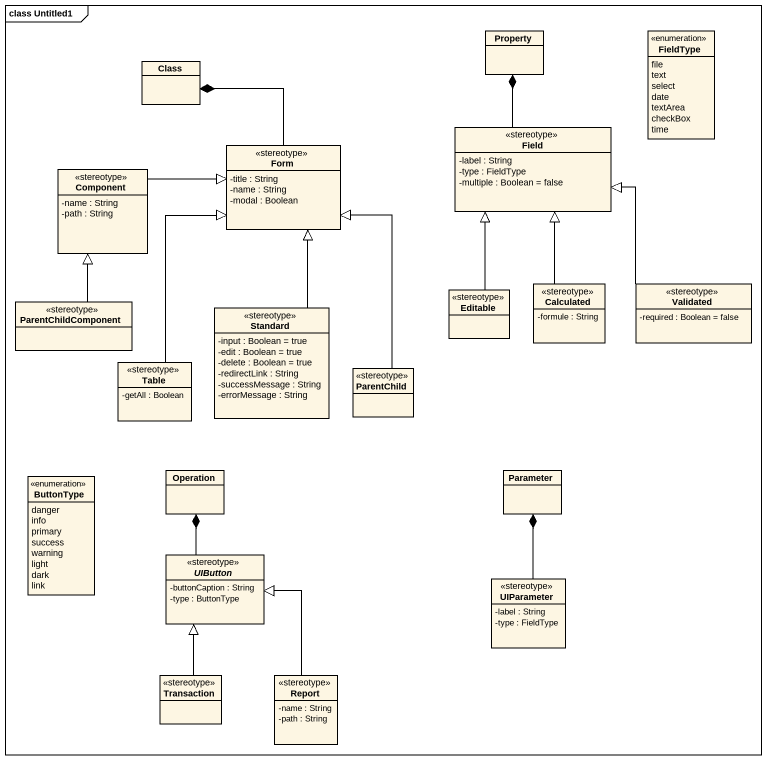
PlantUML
@startuml
mainframe class Untitled1
hide circle
hide empty members
skinparam classAttributeIconSize 0
class Property
enum FieldType {
  file
  text
  select
  date
  textArea
  checkBox
  time
}
class "Class" as Class_
class Field <<stereotype>> {
  -label : String
  -type : FieldType
  -multiple : Boolean = false
}
class Form <<stereotype>> {
  -title : String
  -name : String
  -modal : Boolean
}
class "Component" as Component_ <<stereotype>> {
  -name : String
  -path : String
}
class Calculated <<stereotype>> {
  -formule : String
}
class Validated <<stereotype>> {
  -required : Boolean = false
}
class ParentChildComponent <<stereotype>>
class Standard <<stereotype>> {
  -input : Boolean = true
  -edit : Boolean = true
  -delete : Boolean = true
  -redirectLink : String
  -successMessage : String
  -errorMessage : String
}
class Editable <<stereotype>>
class Table <<stereotype>> {
  -getAll : Boolean
}
class ParentChild <<stereotype>>
enum ButtonType {
  danger
  info
  primary
  success
  warning
  light
  dark
  link
}
class Operation
class Parameter
abstract class UIButton <<stereotype>> {
  -buttonCaption : String
  -type : ButtonType
}
class UIParameter <<stereotype>> {
  -label : String
  -type : FieldType
}
class Transaction <<stereotype>>
class Report <<stereotype>> {
  -name : String
  -path : String
}
Field -up-* Property
Form -up-* Class_
Component_ -right-|> Form
Calculated -up-|> Field
Validated -up-|> Field
ParentChildComponent -up-|> Component_
Standard -up-|> Form
Editable -up-|> Field
Table -up-|> Form
ParentChild -up-|> Form
UIButton -up-* Operation
UIParameter -up-* Parameter
Transaction -up-|> UIButton
Report -up-|> UIButton
@enduml
